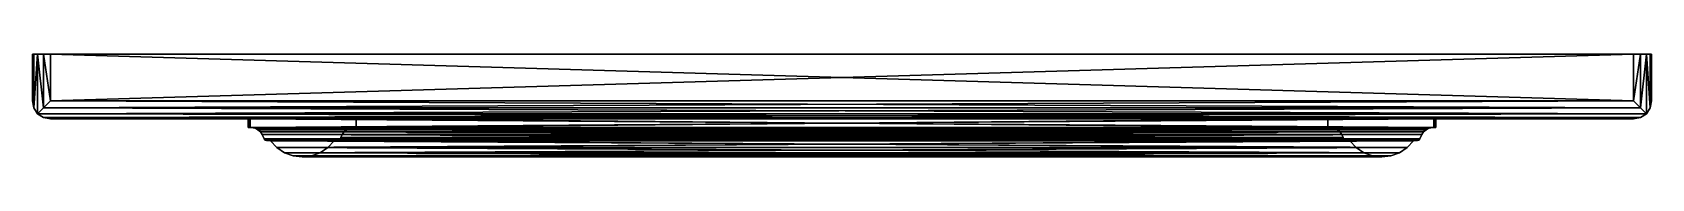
# Model space of a CAD drawing. Header units: centimetres. Extents: x -22.5 to 22.5, y -2.9 to 0.
import ezdxf

# ---------------------------------------------------------------- set-up
doc = ezdxf.new("R2010")
doc.units = ezdxf.units.CM
doc.header["$MEASUREMENT"] = 0
doc.layers.add('CAB_DOORS', color=31, linetype='Continuous')

msp = doc.modelspace()

# ---------------------------------------------------------------- meshes
at = {"layer": 'CAB_DOORS', "color": 31}
mesh = msp.add_polyface(dxfattribs=at)
corners = [(-22.462, -1.491, 65.991), (-22.462, 0, 65.991), (-22.5, -1.3, 65.8), (-22.5, 0, 65.8), (-22.354, -1.654, 66.154), (-22.354, 0, 66.154), (-22.191, -1.491, 66.262), (-22.191, 0, 66.262), (-22, -1.3, 66.3), (-22, 0, 66.3), (-22.191, -1.491, 0.038), (-22.191, 0, 0.038), (-22, -1.3), (-22, 0), (-22.462, -1.491, 0.309), (-22.5, -1.3, 0.5), (-22.462, 0, 0.309), (-22.5, 0, 0.5), (-22.354, -1.654, 0.146), (-22.354, 0, 0.146), (-16.5, -2.035, 60.25), (-16.496, -1.8, 60.269), (-16.5, -1.8, 60.25), (-16.5, -1.8, 6.05), (-16.5, -2.035, 6.05), (-16.496, -2.035, 6.031), (-22.191, -1.762, 0.309), (-22.191, -1.762, 65.991), (-22, -1.8, 0.5), (-22, -1.8, 65.8), (-16.45, -1.8, 60.3), (-16.469, -1.8, 60.296), (-16.485, -1.8, 60.285), (-16.496, -1.8, 6.031), (-16.45, -1.8, 6), (-16.469, -1.8, 6.004), (-16.485, -1.8, 6.015)]
mesh.append_faces([[corners[k] for k in face] for face in [(2, 1, 3), (0, 5, 1), (5, 6, 7), (7, 8, 9), (12, 11, 13), (16, 15, 17), (19, 14, 16), (10, 19, 11), (0, 15, 14), (20, 21, 22), (22, 24, 20), (4, 14, 18), (4, 26, 27), (27, 28, 29), (15, 3, 17)]], dxfattribs={"vtx0": -1, "color": 31})
mesh.append_faces([[corners[k] for k in face] for face in [(30, 29, 31), (31, 29, 32), (32, 29, 21), (21, 29, 22), (23, 28, 33), (36, 28, 35)]], dxfattribs={"vtx0": -1, "vtx1": -1, "color": 31})
mesh.append_faces([[corners[k] for k in face] for face in [(16, 3, 1), (19, 1, 5), (11, 5, 7), (13, 7, 9), (22, 29, 28), (28, 34, 35)]], dxfattribs={"vtx0": -1, "vtx2": -1, "color": 31})
mesh.append_faces([[corners[k] for k in face] for face in [(0, 1, 2), (4, 5, 0), (4, 6, 5), (6, 8, 7), (10, 11, 12), (14, 15, 16), (18, 14, 19), (18, 19, 10), (2, 15, 0), (17, 3, 16), (23, 24, 22), (24, 25, 20), (0, 14, 4), (18, 26, 4), (26, 28, 27), (2, 3, 15)]], dxfattribs={"vtx1": -1, "color": 31})
mesh.append_faces([[corners[k] for k in face] for face in [(13, 11, 7), (11, 19, 5), (19, 16, 1), (23, 22, 28), (36, 33, 28)]], dxfattribs={"vtx1": -1, "vtx2": -1, "color": 31})
mesh = msp.add_polyface(dxfattribs=at)
corners = [(-22, -1.3), (22, -1.3), (-22.191, -1.491, 0.038), (-22, 0), (22, 0), (-22, 0, 66.3), (-16.408, -2.035, 60.208), (16.408, -2.035, 60.208), (-16.485, -2.035, 60.285), (-16.469, -2.035, 60.296), (16.45, -2.035, 60.3), (-16.45, -2.035, 60.3), (-16.408, -2.035, 6.092), (-16.485, -2.035, 6.015), (16.485, -2.035, 6.015), (-16.469, -2.035, 6.004), (-16.45, -2.035, 6), (-16.45, -1.8, 6), (16.45, -2.035, 6), (-14.503, -2.736, 58.303), (-14.289, -2.594, 8.211), (-14.289, -2.594, 58.089), (-14.113, -2.405, 8.387), (-14.113, -2.405, 57.913), (-13.99, -2.397, 8.51), (-13.99, -2.397, 57.79), (-13.948, -2.365, 8.552), (-13.948, -2.365, 57.748), (-13.926, -2.317, 8.574), (-13.926, -2.317, 57.726), (-13.89, -2.233, 8.61), (-13.89, -2.233, 57.69), (-13.835, -2.158, 8.665), (-13.835, -2.158, 57.635), (-13.764, -2.099, 8.736), (-13.764, -2.099, 57.564), (-13.682, -2.057, 8.818), (-13.682, -2.057, 57.482), (-13.592, -2.035, 8.908), (-13.592, -2.035, 57.392), (-13.5, -2.035, 9), (-13.5, -2.035, 57.3), (-13.5, -1.8, 9), (-13.5, -1.8, 57.3), (-16.318, -2.057, 60.118), (-16.236, -2.099, 60.036), (16.318, -2.057, 60.118), (16.45, -1.8, 60.3), (-16.45, -1.8, 60.3), (16.318, -2.057, 6.182), (-16.318, -2.057, 6.182), (16.236, -2.099, 6.264), (-16.236, -2.099, 6.264), (-22.354, -1.654, 66.154), (22.354, -1.654, 66.154), (-22.191, -1.491, 66.262), (-22.191, -1.762, 65.991), (-22, -1.8, 65.8), (22.191, -1.762, 65.991), (-22, -1.3, 66.3), (22, 0, 66.3), (22.191, -1.491, 66.262), (22.191, -1.491, 0.038), (-22.354, -1.654, 0.146), (22.191, -1.762, 0.309), (-22.191, -1.762, 0.309), (22, -1.8, 0.5), (-22, -1.8, 0.5), (16.45, -1.8, 6)]
mesh.append_faces([[corners[k] for k in face] for face in [(9, 10, 11), (19, 20, 21), (21, 22, 23), (23, 24, 25), (25, 26, 27), (29, 30, 31), (31, 32, 33), (33, 34, 35), (35, 36, 37), (37, 38, 39), (41, 42, 43), (11, 47, 48), (12, 49, 50), (50, 51, 52), (63, 64, 65), (65, 66, 67)]], dxfattribs={"vtx0": -1, "color": 31})
mesh.append_faces([[corners[k] for k in face] for face in [(27, 28, 29), (38, 40, 39), (47, 57, 48)]], dxfattribs={"vtx0": -1, "vtx1": -1, "color": 31})
mesh.append_faces([[corners[k] for k in face] for face in [(12, 13, 14)]], dxfattribs={"vtx0": -1, "vtx1": -1, "vtx2": -1, "color": 31})
mesh.append_faces([[corners[k] for k in face] for face in [(14, 15, 16), (39, 40, 41)]], dxfattribs={"vtx0": -1, "vtx2": -1, "color": 31})
mesh.append_faces([[corners[k] for k in face] for face in [(0, 1, 2), (0, 3, 1), (16, 17, 18), (20, 22, 21), (22, 24, 23), (24, 26, 25), (26, 28, 27), (30, 32, 31), (32, 34, 33), (34, 36, 35), (36, 38, 37), (40, 42, 41), (6, 44, 7), (44, 45, 46), (53, 54, 55), (53, 56, 54), (56, 57, 58), (5, 59, 60), (55, 61, 59), (2, 62, 63)]], dxfattribs={"vtx1": -1, "color": 31})
mesh.append_faces([[corners[k] for k in face] for face in [(4, 3, 5), (6, 7, 8), (9, 8, 10), (13, 15, 14), (28, 30, 29), (68, 17, 67)]], dxfattribs={"vtx1": -1, "vtx2": -1, "color": 31})
mesh = msp.add_polyface(dxfattribs=at)
corners = [(-22.191, -1.491, 0.038), (22, -1.3), (22.191, -1.491, 0.038), (-22, 0), (22, 0), (-22, 0, 66.3), (22, 0, 66.3), (16.408, -2.035, 60.208), (16.485, -2.035, 60.285), (-16.485, -2.035, 60.285), (16.469, -2.035, 60.296), (16.45, -2.035, 60.3), (16.408, -2.035, 6.092), (-16.408, -2.035, 6.092), (16.485, -2.035, 6.015), (16.469, -2.035, 6.004), (-16.45, -2.035, 6), (16.45, -2.035, 6), (-16.45, -1.8, 6), (16.45, -1.8, 6), (-16.318, -2.057, 60.118), (16.318, -2.057, 60.118), (-16.236, -2.099, 60.036), (16.236, -2.099, 60.036), (-16.165, -2.158, 59.965), (16.165, -2.158, 59.965), (16.45, -1.8, 60.3), (-16.45, -2.035, 60.3), (14.503, -2.736, 7.997), (14.289, -2.594, 58.089), (14.289, -2.594, 8.211), (14.113, -2.405, 57.913), (14.113, -2.405, 8.387), (13.99, -2.397, 57.79), (13.99, -2.397, 8.51), (13.948, -2.365, 57.748), (13.948, -2.365, 8.552), (13.926, -2.317, 57.726), (13.926, -2.317, 8.574), (13.89, -2.233, 57.69), (13.89, -2.233, 8.61), (13.835, -2.158, 57.635), (13.835, -2.158, 8.665), (13.764, -2.099, 57.564), (13.764, -2.099, 8.736), (13.682, -2.057, 57.482), (13.682, -2.057, 8.818), (13.592, -2.035, 57.392), (13.592, -2.035, 8.908), (13.5, -2.035, 57.3), (13.5, -2.035, 9), (13.5, -1.8, 57.3), (13.5, -1.8, 9), (16.318, -2.057, 6.182), (16.236, -2.099, 6.264), (-16.318, -2.057, 6.182), (-22.191, -1.491, 66.262), (22.354, -1.654, 66.154), (22.191, -1.491, 66.262), (-22.191, -1.762, 65.991), (22.191, -1.762, 65.991), (-22, -1.8, 65.8), (22, -1.8, 65.8), (-22, -1.3, 66.3), (22, -1.3, 66.3), (-22.354, -1.654, 0.146), (22.354, -1.654, 0.146), (22.191, -1.762, 0.309), (22, -1.8, 0.5), (-22.191, -1.762, 0.309), (-22, -1.8, 0.5)]
mesh.append_faces([[corners[k] for k in face] for face in [(0, 1, 2), (1, 3, 4), (15, 16, 17), (17, 18, 19), (7, 20, 21), (21, 22, 23), (23, 24, 25), (28, 29, 30), (30, 31, 32), (32, 33, 34), (34, 35, 36), (38, 39, 40), (40, 41, 42), (42, 43, 44), (44, 45, 46), (46, 47, 48), (50, 51, 52), (56, 57, 58), (57, 59, 60), (60, 61, 62), (6, 63, 64), (63, 58, 64), (65, 2, 66)]], dxfattribs={"vtx0": -1, "color": 31})
mesh.append_faces([[corners[k] for k in face] for face in [(36, 37, 38), (47, 49, 48)]], dxfattribs={"vtx0": -1, "vtx1": -1, "color": 31})
mesh.append_faces([[corners[k] for k in face] for face in [(7, 8, 9)]], dxfattribs={"vtx0": -1, "vtx1": -1, "vtx2": -1, "color": 31})
mesh.append_faces([[corners[k] for k in face] for face in [(4, 5, 6), (9, 10, 11), (48, 49, 50), (19, 70, 68)]], dxfattribs={"vtx0": -1, "vtx2": -1, "color": 31})
mesh.append_faces([[corners[k] for k in face] for face in [(11, 26, 27), (29, 31, 30), (31, 33, 32), (33, 35, 34), (35, 37, 36), (39, 41, 40), (41, 43, 42), (43, 45, 44), (45, 47, 46), (49, 51, 50), (12, 53, 13), (53, 54, 55), (66, 67, 65), (67, 68, 69)]], dxfattribs={"vtx1": -1, "color": 31})
mesh.append_faces([[corners[k] for k in face] for face in [(8, 10, 9), (12, 13, 14), (15, 14, 16), (37, 39, 38), (62, 61, 26)]], dxfattribs={"vtx1": -1, "vtx2": -1, "color": 31})
mesh = msp.add_polyface(dxfattribs=at)
corners = [(22.354, -1.654, 0.146), (22.354, 0, 0.146), (22.462, -1.491, 0.309), (22.462, 0, 0.309), (22.5, -1.3, 0.5), (22.5, 0, 0.5), (22.191, -1.491, 0.038), (22.191, 0, 0.038), (22, -1.3), (22, 0), (22.354, -1.654, 66.154), (22.462, -1.491, 65.991), (22.354, 0, 66.154), (22.462, 0, 65.991), (22.191, -1.491, 66.262), (22.191, 0, 66.262), (22, -1.3, 66.3), (22, 0, 66.3), (22.5, -1.3, 65.8), (22.5, 0, 65.8), (16.496, -1.8, 60.269), (16.5, -2.035, 60.25), (16.5, -1.8, 60.25), (16.5, -2.035, 6.05), (16.496, -1.8, 6.031), (16.5, -1.8, 6.05), (16.496, -2.035, 60.269), (22.191, -1.762, 65.991), (22.191, -1.762, 0.309), (22, -1.8, 65.8), (22, -1.8, 0.5), (16.485, -1.8, 60.285), (16.469, -1.8, 60.296), (16.45, -1.8, 60.3), (16.485, -1.8, 6.015), (16.469, -1.8, 6.004), (16.45, -1.8, 6)]
mesh.append_faces([[corners[k] for k in face] for face in [(2, 1, 3), (4, 3, 5), (1, 6, 7), (7, 8, 9), (12, 11, 13), (14, 12, 15), (16, 15, 17), (13, 18, 19), (0, 11, 10), (2, 18, 11), (18, 5, 19), (5, 13, 19), (20, 21, 22), (23, 24, 25), (25, 21, 23), (0, 27, 28), (28, 29, 30)]], dxfattribs={"vtx0": -1, "color": 31})
mesh.append_faces([[corners[k] for k in face] for face in [(29, 25, 30), (36, 30, 35)]], dxfattribs={"vtx0": -1, "vtx1": -1, "color": 31})
mesh.append_faces([[corners[k] for k in face] for face in [(7, 17, 15), (1, 15, 12), (3, 12, 13), (29, 22, 25), (29, 20, 22), (29, 31, 20), (29, 32, 31), (29, 33, 32), (30, 34, 35)]], dxfattribs={"vtx0": -1, "vtx2": -1, "color": 31})
mesh.append_faces([[corners[k] for k in face] for face in [(0, 1, 2), (2, 3, 4), (0, 6, 1), (6, 8, 7), (10, 11, 12), (10, 12, 14), (14, 15, 16), (11, 18, 13), (2, 11, 0), (4, 18, 2), (4, 5, 18), (21, 26, 23), (22, 21, 25), (10, 27, 0), (27, 29, 28)]], dxfattribs={"vtx1": -1, "color": 31})
mesh.append_faces([[corners[k] for k in face] for face in [(5, 3, 13), (3, 1, 12), (1, 7, 15), (7, 9, 17), (25, 24, 30), (24, 34, 30)]], dxfattribs={"vtx1": -1, "vtx2": -1, "color": 31})
mesh = msp.add_polyface(dxfattribs=at)
corners = [(-16.469, -2.035, 6.004), (-16.469, -1.8, 6.004), (-16.45, -2.035, 6), (-16.45, -1.8, 6), (-16.496, -2.035, 6.031), (-16.5, -2.035, 6.05), (-16.496, -1.8, 6.031), (-16.5, -1.8, 6.05), (-16.485, -2.035, 6.015), (-16.485, -1.8, 6.015), (-16.496, -2.035, 60.269), (-16.496, -1.8, 60.269), (-16.5, -2.035, 60.25), (-16.485, -2.035, 60.285), (-16.485, -1.8, 60.285), (-16.469, -2.035, 60.296), (-16.469, -1.8, 60.296), (-16.45, -2.035, 60.3), (-16.45, -1.8, 60.3), (-16.408, -2.035, 6.092), (-16.318, -2.057, 6.182), (-16.408, -2.035, 60.208), (-16.318, -2.057, 60.118), (-16.236, -2.099, 6.264), (-16.236, -2.099, 60.036), (-16.165, -2.158, 6.335), (-16.165, -2.158, 59.965), (-16.11, -2.233, 6.39), (-16.11, -2.233, 59.91), (-16.059, -2.354, 6.441), (-16.059, -2.354, 59.859), (-16.033, -2.384, 6.467), (-16.033, -2.384, 59.833), (-15.997, -2.401, 6.503), (-15.997, -2.401, 59.797), (-15.887, -2.405, 6.613), (-15.887, -2.405, 59.687), (-15.711, -2.594, 6.789), (-15.711, -2.594, 59.511), (-15.497, -2.736, 7.003), (-15.497, -2.736, 59.297), (-15.256, -2.824, 7.244), (-15.256, -2.824, 59.056), (-15, -2.854, 7.5), (-15, -2.854, 58.8), (-14.744, -2.824, 7.756), (-14.744, -2.824, 58.544), (-14.503, -2.736, 7.997), (-14.503, -2.736, 58.303), (-14.289, -2.594, 8.211)]
mesh.append_faces([[corners[k] for k in face] for face in [(2, 1, 3), (6, 5, 7), (9, 4, 6), (0, 9, 1), (10, 14, 11), (14, 15, 16), (16, 17, 18), (21, 20, 22), (22, 23, 24), (24, 25, 26), (26, 27, 28), (28, 29, 30), (30, 31, 32), (32, 33, 34), (34, 35, 36), (36, 37, 38), (38, 39, 40), (40, 41, 42), (42, 43, 44), (44, 45, 46), (46, 47, 48)]], dxfattribs={"vtx0": -1, "color": 31})
mesh.append_faces([[corners[k] for k in face] for face in [(10, 8, 13)]], dxfattribs={"vtx0": -1, "vtx1": -1, "color": 31})
mesh.append_faces([[corners[k] for k in face] for face in [(8, 21, 13)]], dxfattribs={"vtx0": -1, "vtx1": -1, "vtx2": -1, "color": 31})
mesh.append_faces([[corners[k] for k in face] for face in [(12, 4, 8)]], dxfattribs={"vtx0": -1, "vtx2": -1, "color": 31})
mesh.append_faces([[corners[k] for k in face] for face in [(0, 1, 2), (4, 5, 6), (8, 4, 9), (8, 9, 0), (10, 11, 12), (13, 14, 10), (13, 15, 14), (15, 17, 16), (19, 20, 21), (20, 23, 22), (23, 25, 24), (25, 27, 26), (27, 29, 28), (29, 31, 30), (31, 33, 32), (33, 35, 34), (35, 37, 36), (37, 39, 38), (39, 41, 40), (41, 43, 42), (43, 45, 44), (45, 47, 46), (47, 49, 48)]], dxfattribs={"vtx1": -1, "color": 31})
mesh.append_faces([[corners[k] for k in face] for face in [(10, 12, 8), (19, 21, 8)]], dxfattribs={"vtx1": -1, "vtx2": -1, "color": 31})
mesh = msp.add_polyface(dxfattribs=at)
corners = [(-16.236, -2.099, 60.036), (-16.165, -2.158, 59.965), (16.236, -2.099, 60.036), (-16.11, -2.233, 59.91), (16.165, -2.158, 59.965), (-16.059, -2.354, 59.859), (16.11, -2.233, 59.91), (-16.033, -2.384, 59.833), (16.059, -2.354, 59.859), (-15.997, -2.401, 59.797), (16.033, -2.384, 59.833), (-15.887, -2.405, 59.687), (15.997, -2.401, 59.797), (-15.711, -2.594, 59.511), (15.887, -2.405, 59.687), (-15.497, -2.736, 59.297), (15.711, -2.594, 59.511), (-15.256, -2.824, 59.056), (15.497, -2.736, 59.297), (-15, -2.854, 58.8), (15.256, -2.824, 59.056), (-14.744, -2.824, 58.544), (15, -2.854, 58.8), (-14.503, -2.736, 58.303), (14.744, -2.824, 58.544), (-14.289, -2.594, 58.089), (14.503, -2.736, 58.303), (-14.113, -2.405, 57.913), (14.289, -2.594, 58.089), (-13.99, -2.397, 57.79), (14.113, -2.405, 57.913), (-13.948, -2.365, 57.748), (13.99, -2.397, 57.79), (-13.926, -2.317, 57.726), (13.948, -2.365, 57.748), (-13.89, -2.233, 57.69), (13.926, -2.317, 57.726), (-13.835, -2.158, 57.635), (13.89, -2.233, 57.69), (-13.764, -2.099, 57.564), (13.835, -2.158, 57.635), (-13.682, -2.057, 57.482), (13.764, -2.099, 57.564), (-13.592, -2.035, 57.392), (13.682, -2.057, 57.482), (-13.5, -2.035, 57.3), (13.592, -2.035, 57.392), (-13.5, -1.8, 57.3), (13.5, -2.035, 57.3), (-16.236, -2.099, 6.264), (16.165, -2.158, 6.335), (-16.165, -2.158, 6.335), (16.11, -2.233, 6.39), (-16.11, -2.233, 6.39), (16.059, -2.354, 6.441), (-16.059, -2.354, 6.441), (16.033, -2.384, 6.467), (-16.033, -2.384, 6.467), (15.997, -2.401, 6.503), (-15.997, -2.401, 6.503), (15.887, -2.405, 6.613), (-15.887, -2.405, 6.613), (15.711, -2.594, 6.789), (-15.711, -2.594, 6.789), (15.497, -2.736, 7.003), (-15.497, -2.736, 7.003), (15.256, -2.824, 7.244), (-15.256, -2.824, 7.244), (15, -2.854, 7.5), (-15, -2.854, 7.5), (14.744, -2.824, 7.756), (-14.744, -2.824, 7.756), (14.503, -2.736, 7.997), (-14.503, -2.736, 7.997), (14.289, -2.594, 8.211), (-14.289, -2.594, 8.211), (14.113, -2.405, 8.387), (-14.113, -2.405, 8.387), (13.99, -2.397, 8.51), (-13.99, -2.397, 8.51), (13.948, -2.365, 8.552), (-13.948, -2.365, 8.552), (13.926, -2.317, 8.574), (-13.926, -2.317, 8.574), (13.89, -2.233, 8.61), (-13.89, -2.233, 8.61), (13.835, -2.158, 8.665), (-13.835, -2.158, 8.665), (13.764, -2.099, 8.736), (-13.764, -2.099, 8.736), (13.682, -2.057, 8.818), (-13.682, -2.057, 8.818), (13.592, -2.035, 8.908), (-13.592, -2.035, 8.908), (13.5, -2.035, 9), (-13.5, -2.035, 9), (13.5, -1.8, 9), (-13.5, -1.8, 9), (13.5, -1.8, 57.3)]
mesh.append_faces([[corners[k] for k in face] for face in [(49, 50, 51), (51, 52, 53), (53, 54, 55), (55, 56, 57), (57, 58, 59), (59, 60, 61), (61, 62, 63), (63, 64, 65), (65, 66, 67), (67, 68, 69), (69, 70, 71), (71, 72, 73), (73, 74, 75), (75, 76, 77), (77, 78, 79), (79, 80, 81), (83, 84, 85), (85, 86, 87), (87, 88, 89), (89, 90, 91), (91, 92, 93), (95, 96, 97)]], dxfattribs={"vtx0": -1, "color": 31})
mesh.append_faces([[corners[k] for k in face] for face in [(43, 45, 46), (81, 82, 83)]], dxfattribs={"vtx0": -1, "vtx1": -1, "color": 31})
mesh.append_faces([[corners[k] for k in face] for face in [(93, 94, 95)]], dxfattribs={"vtx0": -1, "vtx2": -1, "color": 31})
mesh.append_faces([[corners[k] for k in face] for face in [(0, 1, 2), (1, 3, 4), (3, 5, 6), (5, 7, 8), (7, 9, 10), (9, 11, 12), (11, 13, 14), (13, 15, 16), (15, 17, 18), (17, 19, 20), (19, 21, 22), (21, 23, 24), (23, 25, 26), (25, 27, 28), (27, 29, 30), (29, 31, 32), (31, 33, 34), (35, 37, 38), (37, 39, 40), (39, 41, 42), (41, 43, 44), (45, 47, 48), (47, 97, 98)]], dxfattribs={"vtx1": -1, "color": 31})
mesh.append_faces([[corners[k] for k in face] for face in [(33, 35, 36)]], dxfattribs={"vtx1": -1, "vtx2": -1, "color": 31})
mesh = msp.add_polyface(dxfattribs=at)
corners = [(16.165, -2.158, 59.965), (-16.11, -2.233, 59.91), (16.11, -2.233, 59.91), (-16.059, -2.354, 59.859), (16.059, -2.354, 59.859), (-16.033, -2.384, 59.833), (16.033, -2.384, 59.833), (-15.997, -2.401, 59.797), (15.997, -2.401, 59.797), (-15.887, -2.405, 59.687), (15.887, -2.405, 59.687), (-15.711, -2.594, 59.511), (15.711, -2.594, 59.511), (-15.497, -2.736, 59.297), (15.497, -2.736, 59.297), (-15.256, -2.824, 59.056), (15.256, -2.824, 59.056), (-15, -2.854, 58.8), (15, -2.854, 58.8), (-14.744, -2.824, 58.544), (14.744, -2.824, 58.544), (-14.503, -2.736, 58.303), (14.503, -2.736, 58.303), (-14.289, -2.594, 58.089), (14.289, -2.594, 58.089), (-14.113, -2.405, 57.913), (14.113, -2.405, 57.913), (-13.99, -2.397, 57.79), (13.99, -2.397, 57.79), (-13.948, -2.365, 57.748), (13.948, -2.365, 57.748), (-13.926, -2.317, 57.726), (13.926, -2.317, 57.726), (-13.89, -2.233, 57.69), (13.89, -2.233, 57.69), (-13.835, -2.158, 57.635), (13.835, -2.158, 57.635), (-13.764, -2.099, 57.564), (13.764, -2.099, 57.564), (-13.682, -2.057, 57.482), (13.682, -2.057, 57.482), (-13.592, -2.035, 57.392), (13.592, -2.035, 57.392), (-13.5, -2.035, 57.3), (13.5, -2.035, 57.3), (-13.5, -1.8, 57.3), (13.5, -1.8, 57.3), (16.236, -2.099, 6.264), (16.165, -2.158, 6.335), (-16.236, -2.099, 6.264), (16.11, -2.233, 6.39), (-16.165, -2.158, 6.335), (16.059, -2.354, 6.441), (-16.11, -2.233, 6.39), (16.033, -2.384, 6.467), (-16.059, -2.354, 6.441), (15.997, -2.401, 6.503), (-16.033, -2.384, 6.467), (15.887, -2.405, 6.613), (-15.997, -2.401, 6.503), (15.711, -2.594, 6.789), (-15.887, -2.405, 6.613), (15.497, -2.736, 7.003), (-15.711, -2.594, 6.789), (15.256, -2.824, 7.244), (-15.497, -2.736, 7.003), (15, -2.854, 7.5), (-15.256, -2.824, 7.244), (14.744, -2.824, 7.756), (-15, -2.854, 7.5), (14.503, -2.736, 7.997), (-14.744, -2.824, 7.756), (14.289, -2.594, 8.211), (-14.503, -2.736, 7.997), (14.113, -2.405, 8.387), (-14.289, -2.594, 8.211), (13.99, -2.397, 8.51), (-14.113, -2.405, 8.387), (13.948, -2.365, 8.552), (-13.99, -2.397, 8.51), (13.926, -2.317, 8.574), (-13.948, -2.365, 8.552), (13.89, -2.233, 8.61), (-13.926, -2.317, 8.574), (13.835, -2.158, 8.665), (-13.89, -2.233, 8.61), (13.764, -2.099, 8.736), (-13.835, -2.158, 8.665), (13.682, -2.057, 8.818), (-13.764, -2.099, 8.736), (13.592, -2.035, 8.908), (-13.682, -2.057, 8.818), (13.5, -2.035, 9), (-13.592, -2.035, 8.908), (13.5, -1.8, 9), (-13.5, -2.035, 9), (-13.5, -1.8, 9)]
mesh.append_faces([[corners[k] for k in face] for face in [(0, 1, 2), (2, 3, 4), (4, 5, 6), (6, 7, 8), (8, 9, 10), (10, 11, 12), (12, 13, 14), (14, 15, 16), (16, 17, 18), (18, 19, 20), (20, 21, 22), (22, 23, 24), (24, 25, 26), (26, 27, 28), (28, 29, 30), (32, 33, 34), (34, 35, 36), (36, 37, 38), (38, 39, 40), (40, 41, 42), (44, 45, 46), (46, 96, 94)]], dxfattribs={"vtx0": -1, "color": 31})
mesh.append_faces([[corners[k] for k in face] for face in [(30, 31, 32), (90, 92, 93)]], dxfattribs={"vtx0": -1, "vtx1": -1, "color": 31})
mesh.append_faces([[corners[k] for k in face] for face in [(42, 43, 44)]], dxfattribs={"vtx0": -1, "vtx2": -1, "color": 31})
mesh.append_faces([[corners[k] for k in face] for face in [(47, 48, 49), (48, 50, 51), (50, 52, 53), (52, 54, 55), (54, 56, 57), (56, 58, 59), (58, 60, 61), (60, 62, 63), (62, 64, 65), (64, 66, 67), (66, 68, 69), (68, 70, 71), (70, 72, 73), (72, 74, 75), (74, 76, 77), (76, 78, 79), (78, 80, 81), (82, 84, 85), (84, 86, 87), (86, 88, 89), (88, 90, 91), (92, 94, 95)]], dxfattribs={"vtx1": -1, "color": 31})
mesh.append_faces([[corners[k] for k in face] for face in [(80, 82, 83)]], dxfattribs={"vtx1": -1, "vtx2": -1, "color": 31})
mesh = msp.add_polyface(dxfattribs=at)
corners = [(16.485, -2.035, 60.285), (16.496, -2.035, 60.269), (16.485, -1.8, 60.285), (16.496, -1.8, 60.269), (16.469, -2.035, 60.296), (16.469, -1.8, 60.296), (16.45, -2.035, 60.3), (16.45, -1.8, 60.3), (16.5, -2.035, 60.25), (16.485, -2.035, 6.015), (16.485, -1.8, 6.015), (16.496, -2.035, 6.031), (16.496, -1.8, 6.031), (16.5, -2.035, 6.05), (16.469, -2.035, 6.004), (16.469, -1.8, 6.004), (16.45, -2.035, 6), (16.45, -1.8, 6), (16.408, -2.035, 60.208), (16.408, -2.035, 6.092), (16.318, -2.057, 60.118), (16.318, -2.057, 6.182), (16.236, -2.099, 60.036), (16.236, -2.099, 6.264), (16.165, -2.158, 59.965), (16.165, -2.158, 6.335), (16.11, -2.233, 59.91), (16.11, -2.233, 6.39), (16.059, -2.354, 59.859), (16.059, -2.354, 6.441), (16.033, -2.384, 59.833), (16.033, -2.384, 6.467), (15.997, -2.401, 59.797), (15.997, -2.401, 6.503), (15.887, -2.405, 59.687), (15.887, -2.405, 6.613), (15.711, -2.594, 59.511), (15.711, -2.594, 6.789), (15.497, -2.736, 59.297), (15.497, -2.736, 7.003), (15.256, -2.824, 59.056), (15.256, -2.824, 7.244), (15, -2.854, 58.8), (15, -2.854, 7.5), (14.744, -2.824, 58.544), (14.744, -2.824, 7.756), (14.503, -2.736, 58.303), (14.503, -2.736, 7.997), (14.289, -2.594, 58.089)]
mesh.append_faces([[corners[k] for k in face] for face in [(2, 1, 3), (4, 2, 5), (6, 5, 7), (11, 10, 12), (10, 14, 15), (15, 16, 17), (19, 20, 21), (21, 22, 23), (23, 24, 25), (25, 26, 27), (27, 28, 29), (29, 30, 31), (31, 32, 33), (33, 34, 35), (35, 36, 37), (37, 38, 39), (39, 40, 41), (41, 42, 43), (43, 44, 45), (45, 46, 47)]], dxfattribs={"vtx0": -1, "color": 31})
mesh.append_faces([[corners[k] for k in face] for face in [(11, 0, 9)]], dxfattribs={"vtx0": -1, "vtx1": -1, "color": 31})
mesh.append_faces([[corners[k] for k in face] for face in [(0, 19, 9)]], dxfattribs={"vtx0": -1, "vtx1": -1, "vtx2": -1, "color": 31})
mesh.append_faces([[corners[k] for k in face] for face in [(13, 1, 0)]], dxfattribs={"vtx0": -1, "vtx2": -1, "color": 31})
mesh.append_faces([[corners[k] for k in face] for face in [(0, 1, 2), (0, 2, 4), (4, 5, 6), (1, 8, 3), (9, 10, 11), (11, 12, 13), (9, 14, 10), (14, 16, 15), (18, 20, 19), (20, 22, 21), (22, 24, 23), (24, 26, 25), (26, 28, 27), (28, 30, 29), (30, 32, 31), (32, 34, 33), (34, 36, 35), (36, 38, 37), (38, 40, 39), (40, 42, 41), (42, 44, 43), (44, 46, 45), (46, 48, 47)]], dxfattribs={"vtx1": -1, "color": 31})
mesh.append_faces([[corners[k] for k in face] for face in [(11, 13, 0), (18, 19, 0)]], dxfattribs={"vtx1": -1, "vtx2": -1, "color": 31})

doc.saveas('drawing.dxf')
